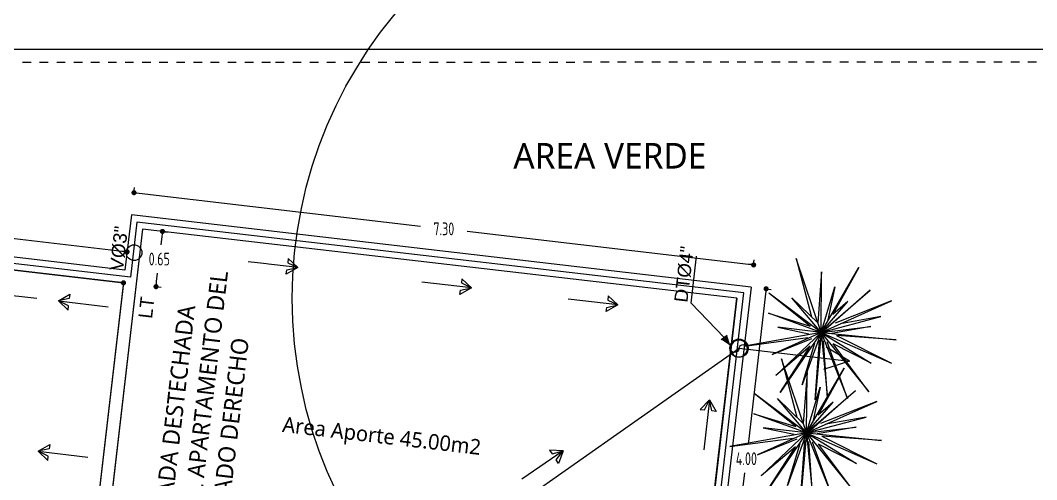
# Model space of a CAD drawing. Header units: feet. Extents: x 1019 to 2236, y -546 to 122.
# Drawn here: x 1062.49 to 1074.38, y -223.95 to -218.58 of the extents above; entities that cross this region are included whole.
import ezdxf

# ---------------------------------------------------------------- set-up
doc = ezdxf.new("R2010")
doc.units = ezdxf.units.FT
doc.header["$LTSCALE"] = 0.05
doc.header["$MEASUREMENT"] = 0
doc.linetypes.add('DASHDOT', pattern=[25.4, 12.7, -6.35, 0, -6.35])
for name, color, linetype in [('AGUASNEGRAS', 4, 'Continuous'), ('ANNDTTEXT', 2, 'Continuous'), ('DIM', 10, 'Continuous'), ('MVERDE', 3, 'Continuous'), ('PERT-VENT', 8, 'Continuous'), ('PISO', 8, 'Continuous'), ('SOLAR', 2, 'DASHDOT'), ('TEXTO', 2, 'Continuous'), ('TEXXT', 2, 'Continuous'), ('TXT', 2, 'Continuous')]:
    doc.layers.add(name, color=color, linetype=linetype)
doc.layers.add('arq-pisos', color=251, linetype='Continuous', lineweight=5)
doc.layers.add('None', color=7, linetype='Continuous', lineweight=5)
doc.layers.add('PLANTS', color=7, linetype='Continuous', true_color=0x005716)
doc.styles.add('ads', font='trebuc.ttf', dxfattribs={"height": 0.14})
doc.styles.add('DAMIAN', font='arial.ttf', dxfattribs={"height": 0.12})
doc.styles.add('DIM', font='DIM.shx', dxfattribs={"width": 0.8, "height": 0.15})
doc.styles.get("Standard").update_dxf_attribs({"font": 'arial.ttf'})
doc.dimstyles.new('DIM', dxfattribs={"dimtxt": 0.15, "dimasz": 0.06, "dimexe": 0.06, "dimexo": 0.4, "dimgap": 0.09, "dimtad": 0, "dimtih": 1, "dimtoh": 1, "dimzin": 0, "dimdsep": 46, "dimtxsty": 'DIM', "dimblk": 'DOT', "dimcen": 0.06, "dimdle": 0.05, "dimclrd": 1, "dimclre": 1, "dimclrt": 7, "dimaunit": 1, "dimadec": 3, "dimazin": 0, "dimtfac": 1, "dimtofl": 0, "dimtmove": 1, "dimatfit": 1, "dimldrblk": 'CLOSEDBLANK', "dimfxl": 0.06, "dimtolj": 1, "dimtzin": 0, "dimarcsym": 0})

# ---------------------------------------------------------------- blocks, each defined once
blk = doc.blocks.new('T36')
at = {"color": 86, "linetype": 'Continuous'}
for p, q in [((-0.0034, -0.0094), (-0.0541, 0.4721)), ((-0.0541, 0.4721), (-0.0034, 0.092)), ((-0.0034, -0.0094), (0.0979, 0.4721)), ((-0.0034, 0.092), (0.0979, 0.4721)), ((-0.0034, -0.0094), (-0.2936, 0.3918)), ((-0.2936, 0.3918), (-0.0795, 0.0666)), ((-0.0034, -0.0094), (-0.1808, 0.3454)), ((-0.1808, 0.3454), (-0.083, 0.1007)), ((-0.0034, -0.0094), (0.3071, 0.3693)), ((-0.0034, -0.0094), (0.1233, 0.3454)), ((0.3071, 0.3693), (0.0526, 0.0804)), ((0.1233, 0.3454), (0.0526, 0.0804)), ((-0.0034, -0.0094), (-0.1048, 0.2947)), ((-0.1048, 0.2947), (-0.0107, 0.0594)), ((-0.0034, -0.0094), (-0.3329, 0.244)), ((-0.3329, 0.244), (-0.0288, 0.0159)), ((-0.0034, -0.0094), (0.3767, 0.244)), ((0.3767, 0.244), (0.0473, 0.0413)), ((-0.0034, -0.0094), (-0.4596, 0.1426)), ((-0.4596, 0.1426), (-0.1302, 0.0413)), ((-0.0034, -0.0094), (-0.2315, 0.1173)), ((-0.2315, 0.1173), (-0.1302, 0.0413)), ((-0.0034, -0.0094), (0.4021, 0.1173)), ((0.4021, 0.1173), (0.0473, 0.0159)), ((-0.0034, -0.0094), (-0.3076, 0.0159)), ((-0.3076, 0.0159), (-0.0795, 0.0159)), ((-0.0034, -0.0094), (0.4274, 0.0413)), ((0.4274, 0.0413), (0.0473, -0.0094)), ((-0.0034, -0.0094), (-0.4343, -0.2629)), ((-0.0034, -0.0094), (-0.3836, -0.0854)), ((-0.3836, -0.0854), (-0.0585, -0.0418)), ((-0.0034, -0.0094), (-0.1808, -0.3896)), ((-0.0034, -0.0094), (-0.1808, -0.2375)), ((-0.1808, -0.2375), (-0.0585, -0.0418)), ((-0.0034, -0.0094), (-0.0541, -0.3642)), ((-0.0034, -0.0094), (0.1832, -0.4725)), ((-0.0034, -0.0094), (0.4274, -0.1868)), ((-0.0034, -0.0094), (0.0219, -0.2882)), ((-0.0034, -0.0094), (0.3514, -0.0601)), ((-0.0034, -0.0094), (0.1993, -0.2882)), ((-0.0034, -0.0094), (0.326, -0.2375)), ((0.1993, -0.2882), (0.0473, -0.0601)), ((0.3514, -0.0601), (0.0726, -0.0348)), ((0.4274, -0.1868), (0.0979, -0.0601)), ((0.0979, -0.0601), (0.326, -0.2375)), ((-0.4343, -0.2629), (-0.0887, -0.0901)), ((-0.0288, -0.0854), (-0.1808, -0.3896)), ((-0.0541, -0.3642), (-0.0288, -0.0854)), ((0.0219, -0.2882), (0.0219, -0.0854)), ((0.1832, -0.4725), (0.0473, -0.0854))]:
    blk.add_line(p, q, dxfattribs=at)
blk = doc.blocks.new('Arbol222')
at = {"layer": 'PLANTS', "lineweight": 15, "xscale": 1.5, "yscale": 1.5, "zscale": 1.5}
blk.add_blockref('T36', (0.0051, 0.0141), dxfattribs=at)
blk = doc.blocks.new('A$C7FF54E45')
at = {"layer": 'SOLAR', "linetype": 'Continuous', "ltscale": 0.15}
blk.add_lwpolyline([(66.124, 33.191), (34.853, 30.693), (7.642, 28.496), (3.32, 28.119), (3.338, 28.271), (7.63, 28.645), (34.841, 30.843), (66.26, 33.352), (68.078, 13.246), (60.53, 11.749), (47.102, 9.086), (34.373, 6.546), (24.073, 4.557), (22.007, 4.131), (9.481, 1.696), (-0.018, -0.156), (0, 0)], dxfattribs=at)
at = {"layer": 'SOLAR', "ltscale": 0.03}
blk.add_lwpolyline([(3.342, 28.196), (7.636, 28.57), (34.847, 30.768), (66.118, 33.265), (67.917, 13.367), (60.501, 11.896), (47.073, 9.233), (34.344, 6.693), (24.044, 4.704), (21.978, 4.278), (9.452, 1.843), (0, 0), (3.328, 28.184)], dxfattribs=at)
blk = doc.blocks.new('A$C206B62E9')
at = {"color": 2}
blk.add_circle((0.125, 0.125), 0.125, dxfattribs=at)
for centre, start, end in [((0.063, 0.129), 356.4536, 176.4536), ((0.187, 0.121), 176.4536, 356.4536)]:
    blk.add_arc(centre, 0.0625, start, end, dxfattribs=at)
blk = doc.blocks.new('DOT')
at = {"color": 0, "linetype": 'ByBlock'}
blk.add_line((-0.5, 0), (-1, 0), dxfattribs=at)
at = {"color": 0, "linetype": 'ByBlock', "const_width": 0.5}
blk.add_lwpolyline([(-0.25, 0, 1), (0.25, 0, 1)], format="xyb", close=True, dxfattribs=at)
blk = doc.blocks.new('*D143')
at = {"layer": 'Defpoints', "color": 0, "ltscale": 3, "transparency": 16777216}
for p in [(1063.794, -220.853), (1071.072, -221.438), (1071.042, -221.697)]:
    blk.add_point(p, dxfattribs=at)
at = {"layer": 'DIM', "color": 1, "lineweight": -2, "ltscale": 3, "transparency": 16777216}
for p, q in [((1063.824, -220.593), (1063.831, -220.534)), ((1063.883, -220.6), (1067.175, -220.984)), ((1071.013, -221.431), (1067.721, -221.047)), ((1071.072, -221.438), (1071.079, -221.378))]:
    blk.add_line(p, q, dxfattribs=at)
at = {"layer": 'DIM', "color": 1, "lineweight": -2, "ltscale": 3, "transparency": 16777216, "xscale": 0.06, "yscale": 0.06, "zscale": 0.06}
for p, rotation in [((1063.824, -220.593), 173.3570126603713), ((1071.072, -221.438), 353.3570126603713)]:
    blk.add_blockref('DOT', p, dxfattribs=dict(at, rotation=rotation))
at = {"layer": 'DIM', "color": 7, "ltscale": 3, "transparency": 16777216, "insert": (1067.448, -221.016), "char_height": 0.15, "attachment_point": 5, "style": 'DIM'}
blk.add_mtext('\\A1;7.30', dxfattribs=at)
blk = doc.blocks.new('_ClosedBlank')
at = {"layer": 'DIM', "color": 0, "lineweight": -2}
for p, q in [((-1, 0.17), (0, 0)), ((-1, 0.17), (-1, -0.17)), ((0, 0), (-1, -0.17))]:
    blk.add_line(p, q, dxfattribs=at)
blk = doc.blocks.new('_DOT')
at = {"color": 0, "linetype": 'ByBlock'}
blk.add_line((-0.5, 0), (-1, 0), dxfattribs=at)
at = {"color": 0, "linetype": 'ByBlock', "const_width": 0.5}
blk.add_lwpolyline([(-0.25, 0, 1), (0.25, 0, 1)], format="xyb", close=True, dxfattribs=at)
blk = doc.blocks.new('*D144')
at = {"layer": 'Defpoints', "color": 0, "ltscale": 3, "transparency": 16777216}
for p in [(1059.892, -221.053), (1063.743, -221.286), (1063.718, -221.498)]:
    blk.add_point(p, dxfattribs=at)
at = {"layer": 'DIM', "color": 1, "lineweight": -2, "ltscale": 3, "transparency": 16777216}
for p, q in [((1059.917, -220.84), (1059.924, -220.781)), ((1059.976, -220.847), (1061.557, -221.031)), ((1063.684, -221.279), (1062.103, -221.095)), ((1063.743, -221.286), (1063.75, -221.226))]:
    blk.add_line(p, q, dxfattribs=at)
at = {"layer": 'DIM', "color": 1, "lineweight": -2, "ltscale": 3, "transparency": 16777216, "xscale": 0.06, "yscale": 0.06, "zscale": 0.06}
for p, rotation in [((1059.917, -220.84), 173.3570126603643), ((1063.743, -221.286), 353.3570126603644)]:
    blk.add_blockref('DOT', p, dxfattribs=dict(at, rotation=rotation))
at = {"layer": 'DIM', "color": 7, "ltscale": 3, "transparency": 16777216, "insert": (1061.83, -221.063), "char_height": 0.15, "attachment_point": 5, "style": 'DIM'}
blk.add_mtext('\\A1;3.85', dxfattribs=at)
blk = doc.blocks.new('*D154')
at = {"layer": 'Defpoints', "color": 0, "ltscale": 3, "transparency": 16777216}
for p in [(1071.042, -221.697), (1071.218, -221.717), (1070.579, -225.67)]:
    blk.add_point(p, dxfattribs=at)
at = {"layer": 'DIM', "color": 1, "lineweight": -2, "ltscale": 3, "transparency": 16777216}
for p, q in [((1071.211, -221.777), (1071.006, -223.539)), ((1071.218, -221.717), (1071.278, -221.724)), ((1070.762, -225.631), (1070.967, -223.869)), ((1070.755, -225.69), (1070.815, -225.697))]:
    blk.add_line(p, q, dxfattribs=at)
at = {"layer": 'DIM', "color": 1, "lineweight": -2, "ltscale": 3, "transparency": 16777216, "xscale": 0.06, "yscale": 0.06, "zscale": 0.06}
for p, rotation in [((1071.218, -221.717), 83.35701266037182), ((1070.755, -225.69), 263.3570126603718)]:
    blk.add_blockref('DOT', p, dxfattribs=dict(at, rotation=rotation))
at = {"layer": 'DIM', "color": 7, "ltscale": 3, "transparency": 16777216, "insert": (1070.987, -223.704), "char_height": 0.15, "attachment_point": 5, "style": 'DIM'}
blk.add_mtext('\\A1;4.00', dxfattribs=at)
blk = doc.blocks.new('*D155')
at = {"layer": 'Defpoints', "color": 0, "ltscale": 3, "transparency": 16777216}
for p in [(1063.701, -221.647), (1063.701, -221.647), (1062.961, -228.004)]:
    blk.add_point(p, dxfattribs=at)
at = {"layer": 'DIM', "color": 1, "lineweight": -2, "ltscale": 3, "transparency": 16777216}
for p, q in [((1063.694, -221.707), (1063.35, -224.661)), ((1063.701, -221.647), (1063.641, -221.64)), ((1062.968, -227.945), (1063.312, -224.991)), ((1062.961, -228.004), (1062.901, -227.997))]:
    blk.add_line(p, q, dxfattribs=at)
at = {"layer": 'DIM', "color": 1, "lineweight": -2, "ltscale": 3, "transparency": 16777216, "xscale": 0.06, "yscale": 0.06, "zscale": 0.06}
for p, rotation in [((1063.701, -221.647), 83.35701266037617), ((1062.961, -228.004), 263.3570126603762)]:
    blk.add_blockref('DOT', p, dxfattribs=dict(at, rotation=rotation))
at = {"layer": 'DIM', "color": 7, "ltscale": 3, "transparency": 16777216, "insert": (1063.331, -224.826), "char_height": 0.15, "attachment_point": 5, "style": 'DIM'}
blk.add_mtext('\\A1;6.40', dxfattribs=at)
blk = doc.blocks.new('*D157')
at = {"layer": 'Defpoints', "color": 0, "ltscale": 3, "transparency": 16777216}
for p in [(1063.925, -221.019), (1063.85, -221.665), (1064.082, -221.692)]:
    blk.add_point(p, dxfattribs=at)
at = {"layer": 'DIM', "color": 1, "lineweight": -2, "ltscale": 3, "transparency": 16777216}
for p, q in [((1064.15, -221.106), (1064.139, -221.204)), ((1064.157, -221.046), (1064.217, -221.053)), ((1064.089, -221.632), (1064.1, -221.534)), ((1064.082, -221.692), (1064.142, -221.698))]:
    blk.add_line(p, q, dxfattribs=at)
at = {"layer": 'DIM', "color": 1, "lineweight": -2, "ltscale": 3, "transparency": 16777216, "xscale": 0.06, "yscale": 0.06, "zscale": 0.06}
for p, rotation in [((1064.157, -221.046), 83.3570126603704), ((1064.082, -221.692), 263.3570126603704)]:
    blk.add_blockref('DOT', p, dxfattribs=dict(at, rotation=rotation))
at = {"layer": 'DIM', "color": 7, "ltscale": 3, "transparency": 16777216, "insert": (1064.12, -221.369), "char_height": 0.15, "attachment_point": 5, "style": 'DIM'}
blk.add_mtext('\\A1;0.65', dxfattribs=at)

msp = doc.modelspace()

# ---------------------------------------------------------------- hatches: boundary and pattern name
at = {"layer": 'arq-pisos'}
h = msp.add_hatch(dxfattribs=at)
h.set_pattern_fill('AR-HBONE', color=256, scale=0.06, angle=90)
h.set_pattern_definition([(135, (856.79267, 77.64975), (-0.33941125, 5e-17), [0.72, -0.24]), (225, (856.62297, 77.81946), (-0.33941125, 5e-17), [0.72, -0.24])])
edge = h.paths.add_edge_path()
edge.add_line((1080.467, -237.046), (1087.644, -237.036))
edge.add_line((1087.644, -237.036), (1087.644, -237.035))
edge.add_line((1087.644, -237.035), (1096.14, -237.024))
edge.add_line((1096.14, -237.024), (1096.327, -238.168))
edge.add_arc((1097.314, -238.007), 1, 189.2909, 252.057)
edge.add_line((1097.006, -238.958), (1116.044, -245.123))
edge.add_line((1116.044, -245.123), (1116.352, -244.171))
edge.add_line((1116.352, -244.171), (1097.89, -238.193))
edge.add_line((1097.89, -238.193), (1102.974, -222.496))
edge.add_line((1102.974, -222.496), (1107.543, -223.975))
edge.add_line((1107.543, -223.975), (1109.073, -219.215))
edge.add_line((1109.073, -219.215), (1108.705, -219.096))
edge.add_line((1108.705, -219.096), (1108.219, -219.094))
edge.add_line((1108.219, -219.094), (1106.986, -222.901))
edge.add_line((1106.986, -222.901), (1102.289, -221.381))
edge.add_line((1102.289, -221.381), (1097.934, -234.83))
edge.add_arc((1096.983, -234.522), 1, 270.0737, 342.057, ccw=False)
edge.add_line((1096.984, -235.522), (1087.178, -235.534))
edge.add_line((1087.178, -235.534), (1087.178, -232.365))
edge.add_line((1087.178, -232.365), (1085.174, -232.367))
edge.add_line((1085.174, -232.367), (1085.178, -235.538))
edge.add_line((1085.178, -235.538), (1080.465, -235.544))
edge.add_line((1080.465, -235.544), (1070.904, -229.366))
edge.add_line((1070.904, -229.366), (1070.673, -231.353))
edge.add_line((1070.673, -231.353), (1079.234, -236.885))
edge.add_arc((1079.777, -236.045), 1, 237.1316, 270.0737)
edge.add_line((1079.778, -237.045), (1080.467, -237.046))
at = {"layer": 'TEXTO'}
msp.add_hatch(color=2, dxfattribs=at).paths.add_polyline_path([(1070.801, -222.384), (1070.763, -222.261), (1070.692, -222.31)])
msp.add_hatch(color=2, dxfattribs=at).paths.add_polyline_path([(1070.801, -222.384), (1070.763, -222.261), (1070.692, -222.31)])

# ---------------------------------------------------------------- linework, layer by layer
at = {"layer": 'ANNDTTEXT', "ltscale": 0.5}
for p, q in [((1065.739, -221.468), (1065.604, -221.546)), ((1065.612, -221.496), (1065.739, -221.468)), ((1065.626, -221.361), (1065.622, -221.412)), ((1065.622, -221.412), (1065.739, -221.468)), ((1065.739, -221.468), (1065.626, -221.361)), ((1065.604, -221.546), (1065.612, -221.496)), ((1067.772, -221.706), (1067.191, -221.638)), ((1067.772, -221.706), (1067.637, -221.784)), ((1067.645, -221.734), (1067.772, -221.706)), ((1067.659, -221.599), (1067.655, -221.649)), ((1067.655, -221.649), (1067.772, -221.706)), ((1067.772, -221.706), (1067.659, -221.599)), ((1062.106, -221.76), (1062.687, -221.828)), ((1062.94, -221.858), (1063.075, -221.78)), ((1063.067, -221.83), (1062.94, -221.858)), ((1063.075, -221.78), (1063.067, -221.83)), ((1067.637, -221.784), (1067.645, -221.734)), ((1069.369, -221.799), (1069.365, -221.849)), ((1069.482, -221.906), (1069.369, -221.799)), ((1062.94, -221.858), (1063.521, -221.926)), ((1062.94, -221.858), (1063.054, -221.965)), ((1063.058, -221.915), (1062.94, -221.858)), ((1063.054, -221.965), (1063.058, -221.915)), ((1069.482, -221.906), (1068.901, -221.838)), ((1069.482, -221.906), (1069.347, -221.984)), ((1069.347, -221.984), (1069.355, -221.934)), ((1069.355, -221.934), (1069.482, -221.906)), ((1069.365, -221.849), (1069.482, -221.906)), ((1070.555, -223.017), (1070.448, -223.13)), ((1070.555, -223.017), (1070.488, -223.598)), ((1070.499, -223.134), (1070.555, -223.017)), ((1070.555, -223.017), (1070.633, -223.152)), ((1070.583, -223.144), (1070.555, -223.017)), ((1070.448, -223.13), (1070.499, -223.134)), ((1070.633, -223.152), (1070.583, -223.144)), ((1062.704, -223.616), (1062.839, -223.538)), ((1062.831, -223.588), (1062.704, -223.616)), ((1062.839, -223.538), (1062.831, -223.588)), ((1068.842, -223.61), (1068.359, -223.941)), ((1068.842, -223.61), (1068.686, -223.604)), ((1068.686, -223.604), (1068.716, -223.645)), ((1068.716, -223.645), (1068.842, -223.61)), ((1068.764, -223.715), (1068.842, -223.61)), ((1068.842, -223.61), (1068.791, -223.758)), ((1062.704, -223.616), (1063.285, -223.684)), ((1062.704, -223.616), (1062.817, -223.723)), ((1062.822, -223.673), (1062.704, -223.616)), ((1062.817, -223.723), (1062.822, -223.673)), ((1068.791, -223.758), (1068.764, -223.715))]:
    msp.add_line(p, q, dxfattribs=at)
msp.add_circle((1070.901, -222.412), 0.107, dxfattribs=at)
msp.add_circle((1070.901, -222.412), 0.107, dxfattribs=at)
at = {"layer": 'DIM', "ltscale": 3}
msp.add_circle((1070.876, -221.828), 5.2, dxfattribs=at)
at = {"layer": 'MVERDE'}
for p, q in [((1063.794, -220.853), (1063.718, -221.498)), ((1071.042, -221.697), (1063.794, -220.853)), ((1063.718, -221.498), (1059.892, -221.053)), ((1063.925, -221.019), (1063.127, -227.873)), ((1070.876, -221.828), (1063.925, -221.019)), ((1063.701, -221.647), (1060.024, -221.219)), ((1063.701, -221.647), (1062.961, -228.004)), ((1071.042, -221.697), (1070.579, -225.67)), ((1070.876, -221.828), (1070.448, -225.504))]:
    msp.add_line(p, q, dxfattribs=at)
at = {"layer": 'TEXTO', "color": 2}
for p, q in [((1070.341, -221.884), (1070.405, -221.337)), ((1070.341, -221.884), (1070.405, -221.337)), ((1070.727, -222.285), (1070.341, -221.884)), ((1070.727, -222.285), (1070.341, -221.884)), ((1070.692, -222.31), (1070.763, -222.261)), ((1070.692, -222.31), (1070.763, -222.261)), ((1070.901, -222.412), (1072.195, -222.563))]:
    msp.add_line(p, q, dxfattribs=at)
for points in [[(1072.195, -222.563), (1071.921, -222.398)], [(1072.195, -222.563), (1071.89, -222.661)]]:
    msp.add_lwpolyline(points, dxfattribs=at)

# ---------------------------------------------------------------- block references
at = {"layer": 'None', "lineweight": 15, "xscale": 1.215642893999407, "yscale": 1.215642893999407, "zscale": 1.215642893999407, "rotation": 258.1903459937138}
for p in [(1071.861, -222.226), (1071.69, -223.401), (1071.603, -224.927)]:
    msp.add_blockref('Arbol222', p, dxfattribs=at)
at = {"layer": 'PISO', "rotation": 168.7903459937098}
msp.add_blockref('A$C7FF54E45', (1127.14, -219.158), dxfattribs=at)
at = {"layer": 'TEXTO', "color": 2, "xscale": -0.7874921249995168, "yscale": 0.7874921249995168, "zscale": 0.7874921249995168, "rotation": 353.329375117482}
msp.add_blockref('A$C206B62E9', (1070.987, -222.524), dxfattribs=at)
msp.add_blockref('A$C206B62E9', (1070.987, -222.524), dxfattribs=at)

# ---------------------------------------------------------------- texts
at = {"layer": 'TEXXT', "insert": (1070.295, -221.944), "char_height": 0.156, "width": 3.7752, "attachment_point": 7, "rotation": 83.3294, "style": 'DAMIAN'}
msp.add_mtext(' DT%%C4"', dxfattribs=at)
msp.add_mtext(' DT%%C4"', dxfattribs=at)
at = {"layer": 'TXT', "insert": (1069.39, -220.012), "char_height": 0.3, "width": 2.688, "attachment_point": 2, "rotation": 0.0185, "style": 'ads'}
msp.add_mtext('AREA VERDE', dxfattribs=at)
at = {"layer": 'TXT', "insert": (1066.733, -223.346), "char_height": 0.18, "attachment_point": 2, "rotation": 353.3294, "style": 'ads'}
msp.add_mtext_dynamic_manual_height_columns('Area Aporte 45.00m2', width=2.28587, gutter_width=12.5, heights=[0], dxfattribs=at)

# ---------------------------------------------------------------- dimensions: what is measured, and where the dimension line sits
at = {"layer": 'DIM', "ltscale": 3}
dim = msp.add_aligned_dim(p1=(1070.579, -225.67), p2=(1071.042, -221.697), distance=-0.177, dimstyle='DIM', override={"dimfxl": 0.2, "dimfxlon": 1}, dxfattribs=at)
dim.commit()
dim.dimension.update_dxf_attribs({"geometry": '*D154', "text_midpoint": (1070.987, -223.704)})

# ---------------------------------------------------------------- next in the draw order: texts
at = {"layer": 'TXT', "insert": (1064.114, -223.867), "char_height": 0.2, "width": 5.01894, "attachment_point": 2, "rotation": 83.357, "style": 'ads', "bg_fill": 2}
msp.add_mtext('TERRAZA PRIVADA DESTECHADA\\PPERTENECIENTE AL APARTAMENTO DEL \\P3ER. NIVEL LADO DERECHO', dxfattribs=at)

# ---------------------------------------------------------------- next in the draw order: linework, layer by layer
at = {"layer": 'AGUASNEGRAS', "ltscale": 3}
msp.add_circle((1063.825, -221.294), 0.092, dxfattribs=at)
at = {"layer": 'ANNDTTEXT', "ltscale": 0.5}
msp.add_line((1065.739, -221.468), (1065.158, -221.4), dxfattribs=at)
at = {"layer": 'DIM', "ltscale": 3}
msp.add_lwpolyline([(1069.308, -228.592), (1069.67, -225.488), (1070.514, -225.587), (1070.959, -221.763), (1063.859, -220.936), (1063.784, -221.581), (1059.958, -221.136), (1058.072, -237.326), (1068.998, -238.599), (1069.444, -234.775), (1068.6, -234.676), (1068.961, -231.572)], dxfattribs=at)
for points in [[(1070.876, -221.828), (1063.925, -221.019), (1063.127, -227.873), (1069.234, -228.584), (1069.604, -225.405), (1070.448, -225.504)], [(1068.887, -231.564), (1068.748, -232.756), (1062.492, -232.027), (1061.833, -237.689), (1058.155, -237.26), (1060.024, -221.219), (1063.701, -221.647), (1062.961, -228.004), (1064.597, -228.195), (1064.268, -231.026), (1068.887, -231.564)]]:
    msp.add_lwpolyline(points, close=True, dxfattribs=at)
at = {"layer": 'TEXTO', "color": 2}
msp.add_line((1063.127, -227.873), (1070.901, -222.412), dxfattribs=at)

# ---------------------------------------------------------------- next in the draw order: texts
at = {"layer": 'PERT-VENT', "color": 2, "insert": (1063.954, -222.062), "char_height": 0.162, "attachment_point": 4, "rotation": 83.3294}
msp.add_mtext('\\fSchadow Lt BT|b0|i0|c0|p18;LT', dxfattribs=at)
at = {"layer": 'TEXXT', "insert": (1063.598, -220.976), "char_height": 0.1584, "width": 4.18176, "attachment_point": 3, "rotation": 83.3294, "style": 'DAMIAN'}
msp.add_mtext('{\\fArial|b0|i0|c238|p34;V%%C}3{\\fArial|b0|i0|c238|p34;"}', dxfattribs=at)

# ---------------------------------------------------------------- next in the draw order: dimensions: what is measured, and where the dimension line sits
at = {"layer": 'DIM', "ltscale": 3}
for p1, p2, distance, picture, middle in [((1063.794, -220.853), (1071.042, -221.697), 0.261, '*D143', (1067.448, -221.016)), ((1059.892, -221.053), (1063.718, -221.498), 0.214, '*D144', (1061.83, -221.063)), ((1063.925, -221.019), (1063.85, -221.665), 0.234, '*D157', (1064.12, -221.369)), ((1062.961, -228.004), (1063.701, -221.647), 0, '*D155', (1063.331, -224.826))]:
    dim = msp.add_aligned_dim(p1=p1, p2=p2, distance=distance, dimstyle='DIM', override={"dimfxl": 0.2, "dimfxlon": 1}, dxfattribs=at)
    dim.commit()
    dim.dimension.update_dxf_attribs({"geometry": picture, "text_midpoint": middle})

doc.saveas('drawing.dxf')
